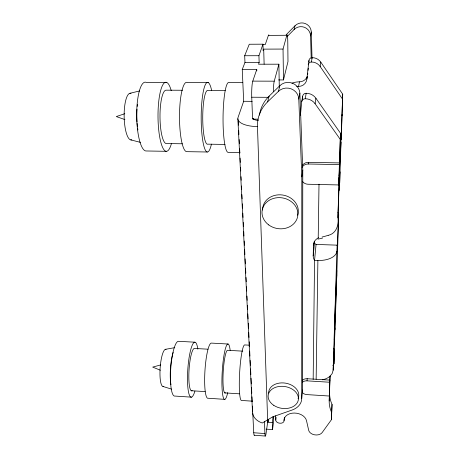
<?xml version="1.0" encoding="UTF-8"?>
<svg xmlns="http://www.w3.org/2000/svg" width="459" height="459" viewBox="0 0 459 459"><rect width="100%" height="100%" fill="white"/><g stroke="black" fill="none" stroke-linecap="round" stroke-linejoin="round"><path stroke-width="0.69" d="M252.416 406.1L252.634 410.386A17.086 12.376 -0.8 0 0 262.278 423.009L270.529 418.143A18.894 13.213 9 0 1 274.379 416.256L292.09 410.042A19.49 14.091 9 0 0 301.718 398.515L301.804 176.841L298.798 99.087L299.882 93.257A11.653 11.108 9.1 0 0 292.417 83.171A11.653 11.108 9.1 0 0 279.881 85.649L269.181 96.08A36.611 34.15 6.3 0 0 259.478 115.146M302.361 391.779A19.232 14.022 9 0 0 302.515 390.018L302.779 170.088L299.882 93.257M313.164 379.386L314.558 260.339A10.597 8.778 4.2 0 1 313.199 255.921L313.52 243.207M316.142 379.272L317.886 260.465A18.073 9.765 0.8 0 0 336.866 251.171L337.164 245.152A36.984 0.316 -87.9 0 0 338.426 220.194L338.69 214.915A16.742 8.371 0.5 0 0 338.002 212.316M313.308 245.301A10.695 8.95 4 0 1 318.213 237.951L319.005 184.197M302.424 392.64A5.611 4.091 7.4 0 0 306.928 394.602L329.298 396.031L330.015 376.208L332.19 373.528L333.148 370.184L335.047 329.493L338.69 214.915M275.635 415.843L275.75 420.077A4.022 2.834 9.2 0 0 279.801 423.204L280.11 423.227A4.022 2.834 9.2 0 0 284.046 420.656L284.046 420.433A11.36 8.015 8.3 0 1 294.357 413.048A11.36 8.015 8.3 0 1 306.503 420.651L308.683 430.29A7.178 5.02 7.1 0 0 314.702 434.845A7.178 5.02 7.1 0 0 322.178 432.539L331.438 419.692L331.662 412.498A47.3 33.828 3 0 1 329.206 400.965L329.407 393.879L329.298 396.031M329.769 381.113L329.797 380.104L307.191 378.727A5.623 4.131 7.3 0 0 302.177 380.7M329.206 400.965L330.096 375.973M302.659 181.661A6.787 6.03 4.7 0 0 308.109 184.248L338.685 184.943L340.486 133.23L315.878 98.209A11.67 11.016 2 0 0 306.176 93.257A3.523 3.345 1.3 0 0 302.659 96.298L301.689 101.818L300.444 115.243M329.614 392.904A46.692 33.668 2.9 0 0 332.035 404.379L331.438 419.692M333.148 370.184L336.866 251.171M328.248 235.347C336.298 233.568 338.983 225.03 337.91 217.612L340.486 133.23M296.606 86.533A20.529 19.376 4.8 0 1 298.557 86.441A8.388 8.09 3.3 0 0 306.853 79.12L308.982 60.462A3.15 3.064 -10.2 0 1 312.137 57.65A10.437 10.109 -7.2 0 1 320.784 62.126L342.701 94.17L341.398 134.854L341.117 140.064L340.377 140.052A17.775 7.453 -0.2 0 1 341.003 142.187L339.43 190.215L338.392 190.514M332.832 365.548L333.991 363.832L334.525 350.079A42.63 32.428 1.7 0 1 333.882 348.473M341.117 140.064L342.701 94.17M334.525 350.079L333.991 363.832M331.662 412.498L332.035 404.379M338.685 184.943L339.115 177.185M341.003 142.187L339.253 174.649A19.284 8.784 0 0 1 339.069 175.671M342.007 115.811L342.081 114.515M302.435 382.29A5.646 4.137 7.3 0 1 307.002 380.85L307.191 378.727M302.401 99.092L302.659 96.298M314.438 241.606A36.823 1.411 -88 0 0 314.501 242.645L314.96 243.706L316.062 244.429L314.558 260.339L317.886 260.465M301.718 398.515L302.515 390.018M307.633 74.582L307.771 73.165M308.041 70.342L308.241 68.225M308.85 61.873L308.982 60.462M313.199 255.921L314.501 242.645M284.046 420.656L284.442 417.3M275.75 420.077L276.094 417.403M266.1 429.142L272.52 429.595L273.53 422.01L273.369 416.388M302.12 167.254A6.828 6.11 4.4 0 1 308.224 164.006L308.448 162.337L339.413 162.905M272.52 429.595L272.307 422.538L273.145 416.353M340.148 139.226L315.121 103.763L315.878 98.209M342.425 98.96L320.181 66.544L320.784 62.126M272.307 422.538L267.987 422.234L268.377 419.492M301.804 176.841L302.779 170.088M301.689 101.818A3.58 3.385 2.2 0 1 305.258 98.742L306.176 93.257M308.207 64.845A3.196 3.098 -7.8 0 1 311.409 62.005L312.137 57.65M306.853 79.12L307.3 76.527M311.196 58L310.571 35.917L311.288 32.061A9.536 9.467 -37 0 0 295.017 25.773L286.164 34.781M298.557 86.441L299.457 81.822A8.268 7.998 2.3 0 0 307.06 76.865M278.567 79.935L283.467 79.946L287.982 61.598L287.787 42.389A10.775 0.855 -89.2 0 0 286.823 35.268L268.4 35.383L265.273 44.54L262.462 44.552M267.649 420.065L257.459 126.586A37.242 34.568 6.7 0 1 267.563 101.909L278.435 91.352L279.881 85.649M287.087 36.622L294.064 29.542L295.017 25.773M273.312 91.53A12.393 1.182 -89.1 0 1 274.241 81.174L278.894 64.197L258.555 64.214L259.151 62.464L258.933 55.717L262.973 44.184L249.271 44.248L244.681 55.746L244.968 62.481L242.249 69.47L243.672 101.284L238.066 117.389A22.221 8.727 -2.4 0 0 257.459 126.586M283.467 79.946L283.042 49.061L286.823 35.268M267.563 101.909L269.181 96.08M258.36 120.442A7.206 2.829 -2.4 0 1 253.351 118.915L252.559 118.6L251.739 97.222A12.341 1.509 -89.4 0 1 252.777 81.117L256.753 69.475L242.249 69.47M283.042 49.061L263.701 49.136L263.162 50.731L262.973 44.184M330.015 376.208L329.711 376.472A16.191 10.884 2.7 0 1 322.482 379.811M253.081 118.606L253.098 119.128L253.081 118.606L252.559 118.6M124.808 113.706L116.299 116.569L124.911 119.592M160.702 364.928L152.704 367.097L160.352 370.224M129.972 93.28L139.662 90.945M318.213 237.951L318.644 237.865M165.378 349.333L174.776 347.652M244.681 55.746L258.933 55.717M244.968 62.481L259.151 62.464M252.777 81.117L274.241 81.174M166.76 82.442L146.249 82.385A34.402 8.985 89.2 0 0 136.69 114.314A34.402 8.985 89.2 0 0 145.922 150.971L166.21 151.309M208.294 82.568L187.438 82.505A34.683 7.224 89.9 0 0 179.509 114.716A34.683 7.224 89.9 0 0 186.658 151.654L207.279 151.998M242.754 82.666L229.322 82.626A34.97 5.405 -89.5 0 0 223.08 115.123A34.97 5.405 -89.5 0 0 228.071 152.348L239.954 152.543M182.521 90.257L166.089 90.182A26.708 6.271 89.6 0 0 160.002 117.728A26.708 6.271 89.6 0 0 166.869 143.541L182.355 143.782M225.266 90.446L207.703 90.371A26.926 4.888 -89.8 0 0 202.729 118.152A26.926 4.888 -89.8 0 0 207.864 144.166L225.036 144.43M251.739 97.222L268.429 97.319M243.672 101.284L252.169 101.341M253.098 119.128L258.09 119.174M308.224 164.006L339.316 164.592M316.062 244.429L337.164 245.152M194.977 342.202L178.603 341.307A27.465 5.806 -85.9 0 0 170.731 368.852A27.465 5.806 -85.9 0 0 174.936 396.071L191.466 397.155M228.054 344.015L211.461 343.102A27.649 4.653 -86.3 0 0 204.938 370.924A27.649 4.653 -86.3 0 0 208.105 398.251L224.858 399.359M249.656 345.197L244.756 344.933A27.833 3.465 -86.7 0 0 239.621 373.018A27.833 3.465 -86.7 0 0 241.721 400.466L252.33 401.166M207.979 349.196L194.191 348.421A21.315 4.045 -86.1 0 0 188.936 371.83A21.315 4.045 -86.1 0 0 192.269 390.707M242.754 351.146L227.389 350.286A21.453 3.144 -86.5 0 0 223.103 373.907A21.453 3.144 -86.5 0 0 225.535 392.858M307.002 380.85L329.682 382.238M191.202 390.712L205.116 391.607M224.709 392.875L239.512 393.828M252.771 413.18L253.741 432.751L264.912 433.554A9.146 0.826 -86.7 0 0 266.105 433.181L267.924 420.381L267.987 422.234M254.275 435.247L265.365 436.05M130.786 139.892L140.437 142.359M162.956 386.461L171.465 389.1M334.846 327.749L335.047 329.493M238.244 120.964L238.456 125.25M238.703 130.253L238.921 134.539M239.168 139.542L239.38 143.828M239.627 148.831L239.845 153.122M240.091 158.126L240.304 162.411M240.55 167.415L240.728 170.983M241.015 176.704L241.193 180.278M241.474 185.993L241.652 189.567M241.904 194.57L242.117 198.856M242.363 203.859L242.576 208.145M242.828 213.148L243.041 217.44M243.287 222.437L243.499 226.729M243.752 231.732L243.964 236.018M244.211 241.021L244.423 245.307M244.636 249.593L244.888 254.596M245.1 258.887L245.347 263.891M245.559 268.176L245.812 273.18M246.024 277.466L246.236 281.751M246.483 286.755L246.701 291.046M246.948 296.044L247.16 300.335M247.407 305.338L247.625 309.624M247.837 313.91L248.084 318.913M248.296 323.205L248.548 328.202M248.761 332.494L249.007 337.497M249.22 341.783L249.466 346.786M249.685 351.072L249.931 356.075M250.144 360.361L250.39 365.364M250.568 368.938L250.855 374.653M251.033 378.227L251.314 383.948M251.492 387.516L251.779 393.237M251.957 396.811L252.203 401.809M237.86 118.761L252.507 411.918M264.459 421.655L264.912 433.554M256.753 69.475L256.805 70.893M311.288 32.061L312.022 58.419M263.701 49.136L264.126 64.157M278.894 64.197L279.284 87.032M268.641 393.145A15.158 10.993 8.9 0 1 285.877 383.208A15.158 10.993 8.9 0 1 298.052 398.446M262.634 210.044A17.901 15.468 9.5 0 1 282.646 195.023A17.901 15.468 9.5 0 1 297.65 215.242M254.435 435.086A9.128 0.952 -86.5 0 1 253.741 432.751M278.435 91.352A11.854 11.245 9.5 0 1 291.19 88.857A11.854 11.245 9.5 0 1 298.798 99.087M268.4 35.383A10.741 1.096 -89.5 0 1 268.917 35.085M294.064 29.542A9.656 9.587 -25.5 0 1 310.571 35.917M131.808 139.766A23.334 6.546 89 0 1 124.154 116.678A23.334 6.546 89 0 1 131.004 93.372M137.918 129.995A26.593 7.011 89.2 0 1 137.625 128.095M137.459 126.787A26.593 7.011 89.2 0 1 137.115 123.385M137.012 121.985A26.593 7.011 89.2 0 1 136.989 109.156M137.207 106.442A26.593 7.011 89.2 0 1 137.425 104.486M163.633 386.323A18.647 4.234 -85.8 0 1 160.122 368.307A18.647 4.234 -85.8 0 1 166.043 349.333M170.96 384.682A21.234 4.533 -85.9 0 1 173.158 352.432M194.903 391.16A27.557 5.233 -86.1 0 1 187.926 388.039A27.557 5.233 -86.1 0 1 190.583 350.28A27.557 5.233 -86.1 0 1 197.858 349.15M227.733 392.617A27.741 4.062 -86.5 0 1 222.242 390.976A27.741 4.062 -86.5 0 1 224.422 352.937A27.741 4.062 -86.5 0 1 230.16 350.309M337.91 217.612A36.984 0.316 -87.9 0 1 339.568 176.325A36.984 0.316 -87.9 0 1 339.706 182.934M328.133 235.324A17.316 3.437 -13.2 0 1 322.057 237.045M322.545 238.078A17.964 4.142 -13.7 0 1 317.915 239.11M305.258 98.742A11.859 11.148 2.7 0 1 315.121 103.763M302.366 165.573A6.805 6.093 4.4 0 1 308.448 162.337M291.953 83.222A20.242 19.175 4.3 0 1 299.457 81.822M311.409 62.005A10.586 10.23 -5.4 0 1 320.181 66.544M334.215 356.873A43.135 32.6 1.8 0 1 333.372 354.715M171.448 143.529A34.54 8.113 89.6 0 1 160.311 140.104A34.54 8.113 89.6 0 1 160.134 92.672A34.54 8.113 89.6 0 1 171.247 90.704M211.427 144.137A34.827 6.323 -89.8 0 1 202.815 140.959A34.827 6.323 -89.8 0 1 202.958 93.366A34.827 6.323 -89.8 0 1 211.588 90.251M336.803 275.107L334.295 340.021L334.376 328.11L336.734 270.42L336.803 275.107M273.771 405.343A15.245 11.016 9 0 0 298.258 400.259A15.245 11.016 9 0 0 277.827 386.685A15.245 11.016 9 0 0 273.771 405.343M268.681 224.887A18.021 15.531 9.5 0 0 297.69 216.384A18.021 15.531 9.5 0 0 273.478 198.42A18.021 15.531 9.5 0 0 268.681 224.887"/></g></svg>
